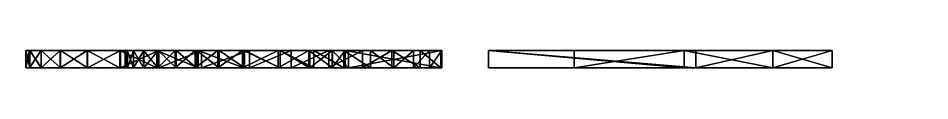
# Model space of a CAD drawing. Extents: x -4.3 to 2.7, y -5.9 to 5.2.
# Drawn here: x 2.3891 to 2.4947, y -0.0087 to -0.0064 of the extents above; entities that cross this region are included whole.
import ezdxf

# ---------------------------------------------------------------- set-up
doc = ezdxf.new("R2010")
doc.units = 0
doc.header["$LTSCALE"] = 0.0254
doc.layers.get('0').update_dxf_attribs({"linetype": 'CONTINUOUS'})
doc.layers.add('C__CROWN_', color=22, linetype='CONTINUOUS')
doc.layers.add('ROOM', color=252, linetype='CONTINUOUS')

# ---------------------------------------------------------------- blocks, each defined once
blk = doc.blocks.new('GROUPE63_1')
at = {"color": 0}
for p, q in [((0.0259, 0.05629), (0.0259, 0.05629, 0.002)), ((0.0259, 0.05629), (0.0259, 0.05629, 0.002)), ((0.02037, 0.05582), (0.02037, 0.05582, 0.002)), ((0.02037, 0.05582), (0.02037, 0.05582, 0.002)), ((0.03074, 0.05592), (0.03074, 0.05592, 0.002)), ((0.03074, 0.05592), (0.03074, 0.05592, 0.002)), ((0.05361, 0.02043), (0.07763, 0.05558)), ((0.05361, 0.02043, 0.002), (0.07763, 0.05558, 0.002)), ((0.05361, 0.02043), (0.07763, 0.05558)), ((0.05361, 0.02043, 0.002), (0.07763, 0.05558, 0.002)), ((0.07763, 0.05558), (0.08654, 0.05558)), ((0.07763, 0.05558, 0.002), (0.08654, 0.05558, 0.002)), ((0.07763, 0.05558), (0.07763, 0.05558, 0.002)), ((0.07763, 0.05558), (0.08654, 0.05558)), ((0.07763, 0.05558), (0.07763, 0.05558, 0.002)), ((0.07763, 0.05558, 0.002), (0.08654, 0.05558, 0.002)), ((0.08654, 0.05558), (0.08654, 0.02046)), ((0.08654, 0.05558, 0.002), (0.08654, 0.02046, 0.002)), ((0.08654, 0.05558), (0.08654, 0.05558, 0.002)), ((0.08654, 0.05558), (0.08654, 0.02046)), ((0.08654, 0.05558), (0.08654, 0.05558, 0.002)), ((0.08654, 0.05558, 0.002), (0.08654, 0.02046, 0.002)), ((0.0154, 0.05438), (0.0154, 0.05438, 0.002)), ((0.0154, 0.05438), (0.0154, 0.05438, 0.002)), ((0.0351, 0.05479), (0.0351, 0.05479, 0.002)), ((0.0351, 0.05479), (0.0351, 0.05479, 0.002)), ((0.03899, 0.05292), (0.03899, 0.05292, 0.002)), ((0.03899, 0.05292), (0.03899, 0.05292, 0.002)), ((0.01098, 0.05199), (0.01098, 0.05199, 0.002)), ((0.01098, 0.05199), (0.01098, 0.05199, 0.002)), ((0.0424, 0.05029), (0.0424, 0.05029, 0.002)), ((0.0424, 0.05029), (0.0424, 0.05029, 0.002)), ((0.00714, 0.04865), (0.00714, 0.04865, 0.002)), ((0.00714, 0.04865), (0.00714, 0.04865, 0.002)), ((0.0224, 0.04647), (0.0224, 0.04647, 0.002)), ((0.0224, 0.04647), (0.0224, 0.04647, 0.002)), ((0.02533, 0.04674), (0.02533, 0.04674, 0.002)), ((0.02533, 0.04674), (0.02533, 0.04674, 0.002)), ((0.01976, 0.04564), (0.01976, 0.04564, 0.002)), ((0.01976, 0.04564), (0.01976, 0.04564, 0.002)), ((0.02945, 0.04612), (0.02945, 0.04612, 0.002)), ((0.02945, 0.04612), (0.02945, 0.04612, 0.002)), ((0.0457, 0.04597), (0.0457, 0.04597, 0.002)), ((0.0457, 0.04597), (0.0457, 0.04597, 0.002)), ((0.00401, 0.04444), (0.00401, 0.04444, 0.002)), ((0.00401, 0.04444), (0.00401, 0.04444, 0.002)), ((0.01741, 0.04426), (0.01741, 0.04426, 0.002)), ((0.01741, 0.04426), (0.01741, 0.04426, 0.002)), ((0.0329, 0.04425), (0.0329, 0.04425, 0.002)), ((0.0329, 0.04425), (0.0329, 0.04425, 0.002)), ((0.01535, 0.04232), (0.01535, 0.04232, 0.002)), ((0.01535, 0.04232), (0.01535, 0.04232, 0.002)), ((0.03549, 0.04131), (0.03549, 0.04131, 0.002)), ((0.03549, 0.04131), (0.03549, 0.04131, 0.002)), ((0.00178, 0.03946), (0.00178, 0.03946, 0.002)), ((0.00178, 0.03946), (0.00178, 0.03946, 0.002)), ((0.01367, 0.03977), (0.01367, 0.03977, 0.002)), ((0.01367, 0.03977), (0.01367, 0.03977, 0.002)), ((0.04806, 0.0401), (0.037, 0.03745)), ((0.04806, 0.0401, 0.002), (0.037, 0.03745, 0.002)), ((0.04806, 0.0401), (0.037, 0.03745)), ((0.04806, 0.0401, 0.002), (0.037, 0.03745, 0.002)), ((0.04806, 0.0401), (0.04806, 0.0401, 0.002)), ((0.04806, 0.0401), (0.04806, 0.0401, 0.002)), ((0.07627, 0.03938), (0.06354, 0.02046)), ((0.07627, 0.03938, 0.002), (0.06354, 0.02046, 0.002)), ((0.07627, 0.03938), (0.06354, 0.02046)), ((0.07627, 0.03938, 0.002), (0.06354, 0.02046, 0.002)), ((0.07627, 0.02046), (0.07627, 0.03938)), ((0.07627, 0.02046, 0.002), (0.07627, 0.03938, 0.002)), ((0.07627, 0.02046), (0.07627, 0.03938)), ((0.07627, 0.02046, 0.002), (0.07627, 0.03938, 0.002)), ((0.07627, 0.03938), (0.07627, 0.03938, 0.002)), ((0.07627, 0.03938), (0.07627, 0.03938, 0.002)), ((0.037, 0.03745), (0.037, 0.03745, 0.002)), ((0.037, 0.03745), (0.037, 0.03745, 0.002)), ((0.01247, 0.03654), (0.01247, 0.03654, 0.002)), ((0.01247, 0.03654), (0.01247, 0.03654, 0.002)), ((0.00045, 0.03371), (0.00045, 0.03371, 0.002)), ((0.00045, 0.03371), (0.00045, 0.03371, 0.002)), ((0.01176, 0.03262), (0.01176, 0.03262, 0.002)), ((0.01176, 0.03262), (0.01176, 0.03262, 0.002)), ((0.01152, 0.02802), (0.01152, 0.02802, 0.002)), ((0.01152, 0.02802), (0.01152, 0.02802, 0.002)), ((0, 0.02718), (0, 0.02718, 0.002)), ((0, 0.02718), (0, 0.02718, 0.002)), ((0.01175, 0.02314), (0.01175, 0.02314, 0.002)), ((0.01175, 0.02314), (0.01175, 0.02314, 0.002)), ((0.00044, 0.021), (0.00044, 0.021, 0.002)), ((0.00044, 0.021), (0.00044, 0.021, 0.002)), ((0.03738, 0.02035), (0.04821, 0.01691)), ((0.03738, 0.02035, 0.002), (0.04821, 0.01691, 0.002)), ((0.03738, 0.02035), (0.04821, 0.01691)), ((0.03738, 0.02035), (0.03738, 0.02035, 0.002)), ((0.03738, 0.02035, 0.002), (0.04821, 0.01691, 0.002)), ((0.03738, 0.02035), (0.03738, 0.02035, 0.002)), ((0.05361, 0.01114), (0.05361, 0.02043)), ((0.05361, 0.01114, 0.002), (0.05361, 0.02043, 0.002)), ((0.05361, 0.01114), (0.05361, 0.02043)), ((0.05361, 0.01114, 0.002), (0.05361, 0.02043, 0.002)), ((0.05361, 0.02043), (0.05361, 0.02043, 0.002)), ((0.05361, 0.02043), (0.05361, 0.02043, 0.002)), ((0.06354, 0.02046), (0.07627, 0.02046)), ((0.06354, 0.02046, 0.002), (0.07627, 0.02046, 0.002)), ((0.06354, 0.02046), (0.06354, 0.02046, 0.002)), ((0.06354, 0.02046), (0.07627, 0.02046)), ((0.06354, 0.02046), (0.06354, 0.02046, 0.002)), ((0.06354, 0.02046, 0.002), (0.07627, 0.02046, 0.002)), ((0.07627, 0.02046), (0.07627, 0.02046, 0.002)), ((0.07627, 0.02046), (0.07627, 0.02046, 0.002)), ((0.08654, 0.02046), (0.09341, 0.02046)), ((0.08654, 0.02046, 0.002), (0.09341, 0.02046, 0.002)), ((0.08654, 0.02046), (0.08654, 0.02046, 0.002)), ((0.08654, 0.02046), (0.09341, 0.02046)), ((0.08654, 0.02046), (0.08654, 0.02046, 0.002)), ((0.08654, 0.02046, 0.002), (0.09341, 0.02046, 0.002)), ((0.09341, 0.02046), (0.09341, 0.01114)), ((0.09341, 0.02046, 0.002), (0.09341, 0.01114, 0.002)), ((0.09341, 0.02046), (0.09341, 0.02046, 0.002)), ((0.09341, 0.02046), (0.09341, 0.01114)), ((0.09341, 0.02046), (0.09341, 0.02046, 0.002)), ((0.09341, 0.02046, 0.002), (0.09341, 0.01114, 0.002)), ((0.01246, 0.01903), (0.01246, 0.01903, 0.002)), ((0.01246, 0.01903), (0.01246, 0.01903, 0.002)), ((0.04821, 0.01691), (0.04821, 0.01691, 0.002)), ((0.04821, 0.01691), (0.04821, 0.01691, 0.002)), ((0.00177, 0.0155), (0.00177, 0.0155, 0.002)), ((0.00177, 0.0155), (0.00177, 0.0155, 0.002)), ((0.01364, 0.01567), (0.01364, 0.01567, 0.002)), ((0.01364, 0.01567), (0.01364, 0.01567, 0.002)), ((0.03553, 0.01508), (0.03553, 0.01508, 0.002)), ((0.03553, 0.01508), (0.03553, 0.01508, 0.002)), ((0.01529, 0.01306), (0.01529, 0.01306, 0.002)), ((0.01529, 0.01306), (0.01529, 0.01306, 0.002)), ((0.04676, 0.01268), (0.04676, 0.01268, 0.002)), ((0.04676, 0.01268), (0.04676, 0.01268, 0.002)), ((0.00399, 0.0107), (0.00399, 0.0107, 0.002)), ((0.00399, 0.0107), (0.00399, 0.0107, 0.002)), ((0.01732, 0.01111), (0.01732, 0.01111, 0.002)), ((0.01732, 0.01111), (0.01732, 0.01111, 0.002)), ((0.03277, 0.01144), (0.03277, 0.01144, 0.002)), ((0.03277, 0.01144), (0.03277, 0.01144, 0.002)), ((0.07627, 0.01114), (0.05361, 0.01114)), ((0.07627, 0.01114, 0.002), (0.05361, 0.01114, 0.002)), ((0.07627, 0.01114), (0.05361, 0.01114)), ((0.07627, 0.01114, 0.002), (0.05361, 0.01114, 0.002)), ((0.05361, 0.01114), (0.05361, 0.01114, 0.002)), ((0.05361, 0.01114), (0.05361, 0.01114, 0.002)), ((0.07627, 0), (0.07627, 0.01114)), ((0.07627, 0, 0.002), (0.07627, 0.01114, 0.002)), ((0.07627, 0), (0.07627, 0.01114)), ((0.07627, 0, 0.002), (0.07627, 0.01114, 0.002)), ((0.07627, 0.01114), (0.07627, 0.01114, 0.002)), ((0.07627, 0.01114), (0.07627, 0.01114, 0.002)), ((0.09341, 0.01114), (0.08654, 0.01114)), ((0.08654, 0.01114), (0.08654, 0)), ((0.08654, 0.01114, 0.002), (0.08654, 0, 0.002)), ((0.09341, 0.01114, 0.002), (0.08654, 0.01114, 0.002)), ((0.09341, 0.01114), (0.08654, 0.01114)), ((0.09341, 0.01114, 0.002), (0.08654, 0.01114, 0.002)), ((0.08654, 0.01114), (0.08654, 0.01114, 0.002)), ((0.08654, 0.01114), (0.08654, 0)), ((0.08654, 0.01114), (0.08654, 0.01114, 0.002)), ((0.08654, 0.01114, 0.002), (0.08654, 0, 0.002)), ((0.09341, 0.01114), (0.09341, 0.01114, 0.002)), ((0.09341, 0.01114), (0.09341, 0.01114, 0.002)), ((0.01963, 0.00972), (0.01963, 0.00972, 0.002)), ((0.01963, 0.00972), (0.01963, 0.00972, 0.002)), ((0.02223, 0.00889), (0.02223, 0.00889, 0.002)), ((0.02223, 0.00889), (0.02223, 0.00889, 0.002)), ((0.02511, 0.00861), (0.02511, 0.00861, 0.002)), ((0.02511, 0.00861), (0.02511, 0.00861, 0.002)), ((0.02925, 0.00932), (0.02925, 0.00932, 0.002)), ((0.02925, 0.00932), (0.02925, 0.00932, 0.002)), ((0.0449, 0.00902), (0.0449, 0.00902, 0.002)), ((0.0449, 0.00902), (0.0449, 0.00902, 0.002)), ((0.0071, 0.00659), (0.0071, 0.00659, 0.002)), ((0.0071, 0.00659), (0.0071, 0.00659, 0.002)), ((0.04262, 0.00595), (0.04262, 0.00595, 0.002)), ((0.04262, 0.00595), (0.04262, 0.00595, 0.002)), ((0.01089, 0.00329), (0.01089, 0.00329, 0.002)), ((0.01089, 0.00329), (0.01089, 0.00329, 0.002)), ((0.03993, 0.00345), (0.03993, 0.00345, 0.002)), ((0.03993, 0.00345), (0.03993, 0.00345, 0.002)), ((0.03683, 0.00153), (0.03683, 0.00153, 0.002)), ((0.03683, 0.00153), (0.03683, 0.00153, 0.002)), ((0.01518, 0.00094), (0.01518, 0.00094, 0.002)), ((0.01518, 0.00094), (0.01518, 0.00094, 0.002)), ((0.03335, 0.00016), (0.03335, 0.00016, 0.002)), ((0.03335, 0.00016), (0.03335, 0.00016, 0.002)), ((0.08654, 0), (0.07627, 0)), ((0.08654, 0, 0.002), (0.07627, 0, 0.002)), ((0.07627, 0), (0.07627, 0, 0.002)), ((0.08654, 0), (0.07627, 0)), ((0.08654, 0, 0.002), (0.07627, 0, 0.002)), ((0.07627, 0), (0.07627, 0, 0.002)), ((0.08654, 0), (0.08654, 0, 0.002)), ((0.08654, 0), (0.08654, 0, 0.002)), ((0.01995, -0.00047), (0.01995, -0.00047, 0.002)), ((0.01995, -0.00047), (0.01995, -0.00047, 0.002)), ((0.02522, -0.00094), (0.02522, -0.00094, 0.002)), ((0.02522, -0.00094), (0.02522, -0.00094, 0.002)), ((0.02948, -0.00067), (0.02948, -0.00067, 0.002)), ((0.02948, -0.00067), (0.02948, -0.00067, 0.002))]:
    blk.add_line(p, q, dxfattribs=at)
at = {"color": 28}
mesh = blk.add_polyface(dxfattribs=at)
corners = [(0.01098, 0.05199), (0.01176, 0.03262), (0.01152, 0.02802), (0.0154, 0.05438), (0.01247, 0.03654), (0.01367, 0.03977), (0.01535, 0.04232), (0.01741, 0.04426), (0.02037, 0.05582), (0.01976, 0.04564), (0.0224, 0.04647), (0.0259, 0.05629), (0.02533, 0.04674), (0.02945, 0.04612), (0.03074, 0.05592), (0.0329, 0.04425), (0.0351, 0.05479), (0.03549, 0.04131), (0.03899, 0.05292), (0.037, 0.03745), (0.04806, 0.0401), (0.0424, 0.05029), (0.0457, 0.04597), (0.00045, 0.03371), (0.00044, 0.021), (0, 0.02718), (0.00177, 0.0155), (0.00178, 0.03946), (0.00399, 0.0107), (0.00401, 0.04444), (0.0071, 0.00659), (0.00714, 0.04865), (0.01089, 0.00329), (0.01175, 0.02314), (0.01518, 0.00094), (0.01246, 0.01903), (0.01364, 0.01567), (0.01529, 0.01306), (0.01995, -0.00047), (0.01732, 0.01111), (0.01963, 0.00972), (0.02223, 0.00889), (0.02522, -0.00094), (0.02511, 0.00861), (0.02925, 0.00932), (0.02948, -0.00067), (0.03277, 0.01144), (0.03335, 0.00016), (0.03553, 0.01508), (0.03683, 0.00153), (0.03738, 0.02035), (0.03993, 0.00345), (0.04821, 0.01691), (0.04262, 0.00595), (0.0449, 0.00902), (0.04676, 0.01268)]
mesh.append_faces([[corners[k] for k in face] for face in [(20, 21, 22), (23, 24, 25), (54, 52, 55)]], dxfattribs={"vtx0": -1, "color": 28})
mesh.append_faces([[corners[k] for k in face] for face in [(1, 3, 4), (4, 3, 5), (5, 3, 6), (6, 3, 7), (7, 8, 9), (9, 8, 10), (10, 11, 12), (12, 11, 13), (13, 14, 15), (15, 16, 17), (17, 18, 19), (19, 18, 20), (24, 23, 26), (26, 27, 28), (28, 29, 30), (30, 31, 32), (32, 33, 34), (34, 37, 38), (38, 41, 42), (42, 44, 45), (45, 46, 47), (47, 48, 49), (49, 50, 51), (51, 52, 53), (53, 52, 54)]], dxfattribs={"vtx0": -1, "vtx1": -1, "color": 28})
mesh.append_faces([[corners[k] for k in face] for face in [(32, 0, 2)]], dxfattribs={"vtx0": -1, "vtx1": -1, "vtx2": -1, "color": 28})
mesh.append_faces([[corners[k] for k in face] for face in [(0, 1, 2), (1, 0, 3), (7, 3, 8), (10, 8, 11), (13, 11, 14), (15, 14, 16), (17, 16, 18), (20, 18, 21), (26, 23, 27), (28, 27, 29), (30, 29, 31), (32, 31, 0), (32, 2, 33), (34, 33, 35), (34, 35, 36), (34, 36, 37), (38, 37, 39), (38, 39, 40), (38, 40, 41), (42, 41, 43), (42, 43, 44), (45, 44, 46), (47, 46, 48), (49, 48, 50), (51, 50, 52)]], dxfattribs={"vtx0": -1, "vtx2": -1, "color": 28})
mesh = blk.add_polyface(dxfattribs=at)
corners = [(0.00044, 0.021, 0.002), (0.00045, 0.03371, 0.002), (0, 0.02718, 0.002), (0.00177, 0.0155, 0.002), (0.00178, 0.03946, 0.002), (0.00399, 0.0107, 0.002), (0.00401, 0.04444, 0.002), (0.0071, 0.00659, 0.002), (0.00714, 0.04865, 0.002), (0.01089, 0.00329, 0.002), (0.01098, 0.05199, 0.002), (0.01152, 0.02802, 0.002), (0.01175, 0.02314, 0.002), (0.01518, 0.00094, 0.002), (0.01246, 0.01903, 0.002), (0.01364, 0.01567, 0.002), (0.01529, 0.01306, 0.002), (0.01995, -0.00047, 0.002), (0.01732, 0.01111, 0.002), (0.01963, 0.00972, 0.002), (0.02223, 0.00889, 0.002), (0.02522, -0.00094, 0.002), (0.02511, 0.00861, 0.002), (0.02925, 0.00932, 0.002), (0.02948, -0.00067, 0.002), (0.03277, 0.01144, 0.002), (0.03335, 0.00016, 0.002), (0.03553, 0.01508, 0.002), (0.03683, 0.00153, 0.002), (0.03738, 0.02035, 0.002), (0.03993, 0.00345, 0.002), (0.04821, 0.01691, 0.002), (0.04262, 0.00595, 0.002), (0.0449, 0.00902, 0.002), (0.04676, 0.01268, 0.002), (0.01176, 0.03262, 0.002), (0.0154, 0.05438, 0.002), (0.01247, 0.03654, 0.002), (0.01367, 0.03977, 0.002), (0.01535, 0.04232, 0.002), (0.01741, 0.04426, 0.002), (0.02037, 0.05582, 0.002), (0.01976, 0.04564, 0.002), (0.0224, 0.04647, 0.002), (0.0259, 0.05629, 0.002), (0.02533, 0.04674, 0.002), (0.02945, 0.04612, 0.002), (0.03074, 0.05592, 0.002), (0.0329, 0.04425, 0.002), (0.0351, 0.05479, 0.002), (0.03549, 0.04131, 0.002), (0.03899, 0.05292, 0.002), (0.037, 0.03745, 0.002), (0.04806, 0.0401, 0.002), (0.0424, 0.05029, 0.002), (0.0457, 0.04597, 0.002)]
mesh.append_faces([[corners[k] for k in face] for face in [(0, 1, 2), (31, 33, 34), (54, 53, 55)]], dxfattribs={"vtx0": -1, "color": 28})
mesh.append_faces([[corners[k] for k in face] for face in [(1, 3, 4), (4, 5, 6), (6, 7, 8), (8, 9, 10), (11, 9, 12), (12, 13, 14), (14, 13, 15), (15, 13, 16), (16, 17, 18), (18, 17, 19), (19, 17, 20), (20, 21, 22), (22, 21, 23), (23, 24, 25), (25, 26, 27), (27, 28, 29), (29, 30, 31), (10, 35, 36), (35, 10, 11), (36, 40, 41), (41, 43, 44), (44, 46, 47), (47, 48, 49), (49, 50, 51), (51, 53, 54)]], dxfattribs={"vtx0": -1, "vtx1": -1, "color": 28})
mesh.append_faces([[corners[k] for k in face] for face in [(10, 9, 11)]], dxfattribs={"vtx0": -1, "vtx1": -1, "vtx2": -1, "color": 28})
mesh.append_faces([[corners[k] for k in face] for face in [(1, 0, 3), (4, 3, 5), (6, 5, 7), (8, 7, 9), (12, 9, 13), (16, 13, 17), (20, 17, 21), (23, 21, 24), (25, 24, 26), (27, 26, 28), (29, 28, 30), (31, 30, 32), (31, 32, 33), (36, 35, 37), (36, 37, 38), (36, 38, 39), (36, 39, 40), (41, 40, 42), (41, 42, 43), (44, 43, 45), (44, 45, 46), (47, 46, 48), (49, 48, 50), (51, 50, 52), (51, 52, 53)]], dxfattribs={"vtx0": -1, "vtx2": -1, "color": 28})
mesh = blk.add_polyface(dxfattribs=at)
corners = [(0.02037, 0.05582, 0.002), (0.0259, 0.05629), (0.02037, 0.05582), (0.0259, 0.05629, 0.002)]
mesh.append_faces([[corners[k] for k in face] for face in [(0, 1, 2), (1, 0, 3)]], dxfattribs={"vtx0": -1, "color": 28})
mesh = blk.add_polyface(dxfattribs=at)
corners = [(0.0259, 0.05629, 0.002), (0.03074, 0.05592), (0.0259, 0.05629), (0.03074, 0.05592, 0.002)]
mesh.append_faces([[corners[k] for k in face] for face in [(0, 1, 2), (1, 0, 3)]], dxfattribs={"vtx0": -1, "color": 28})
mesh = blk.add_polyface(dxfattribs=at)
corners = [(0.0154, 0.05438, 0.002), (0.02037, 0.05582), (0.0154, 0.05438), (0.02037, 0.05582, 0.002)]
mesh.append_faces([[corners[k] for k in face] for face in [(0, 1, 2), (1, 0, 3)]], dxfattribs={"vtx0": -1, "color": 28})
mesh = blk.add_polyface(dxfattribs=at)
corners = [(0.03074, 0.05592, 0.002), (0.0351, 0.05479), (0.03074, 0.05592), (0.0351, 0.05479, 0.002)]
mesh.append_faces([[corners[k] for k in face] for face in [(0, 1, 2), (1, 0, 3)]], dxfattribs={"vtx0": -1, "color": 28})
mesh = blk.add_polyface(dxfattribs=at)
corners = [(0.09341, 0.02046), (0.08654, 0.01114), (0.08654, 0.02046), (0.09341, 0.01114), (0.07763, 0.05558), (0.05361, 0.01114), (0.05361, 0.02043), (0.06354, 0.02046), (0.07627, 0.03938), (0.07627, 0.02046), (0.07627, 0.01114), (0.07627, 0), (0.08654, 0), (0.08654, 0.05558)]
mesh.append_faces([[corners[k] for k in face] for face in [(1, 0, 3), (4, 5, 6)]], dxfattribs={"vtx0": -1, "color": 28})
mesh.append_faces([[corners[k] for k in face] for face in [(0, 1, 2), (7, 4, 8), (8, 4, 9), (10, 4, 11), (11, 4, 12), (12, 2, 1)]], dxfattribs={"vtx0": -1, "vtx1": -1, "color": 28})
mesh.append_faces([[corners[k] for k in face] for face in [(5, 4, 7), (9, 4, 10)]], dxfattribs={"vtx0": -1, "vtx1": -1, "vtx2": -1, "color": 28})
mesh.append_faces([[corners[k] for k in face] for face in [(12, 4, 13), (12, 13, 2), (7, 10, 5), (10, 7, 9)]], dxfattribs={"vtx0": -1, "vtx2": -1, "color": 28})
mesh = blk.add_polyface(dxfattribs=at)
corners = [(0.09341, 0.01114, 0.002), (0.08654, 0.02046, 0.002), (0.08654, 0.01114, 0.002), (0.09341, 0.02046, 0.002), (0.08654, 0, 0.002), (0.07627, 0.01114, 0.002), (0.07627, 0, 0.002), (0.07627, 0.02046, 0.002), (0.07627, 0.03938, 0.002), (0.07763, 0.05558, 0.002), (0.08654, 0.05558, 0.002), (0.06354, 0.02046, 0.002), (0.05361, 0.02043, 0.002), (0.05361, 0.01114, 0.002)]
mesh.append_faces([[corners[k] for k in face] for face in [(1, 0, 3), (4, 5, 6), (5, 12, 13)]], dxfattribs={"vtx0": -1, "color": 28})
mesh.append_faces([[corners[k] for k in face] for face in [(0, 1, 2), (7, 4, 8), (9, 4, 10), (10, 2, 1), (11, 5, 7)]], dxfattribs={"vtx0": -1, "vtx1": -1, "color": 28})
mesh.append_faces([[corners[k] for k in face] for face in [(5, 4, 7), (8, 4, 9), (12, 5, 11)]], dxfattribs={"vtx0": -1, "vtx1": -1, "vtx2": -1, "color": 28})
mesh.append_faces([[corners[k] for k in face] for face in [(10, 4, 2), (11, 9, 12), (9, 11, 8)]], dxfattribs={"vtx0": -1, "vtx2": -1, "color": 28})
mesh = blk.add_polyface(dxfattribs=at)
corners = [(0.07763, 0.05558, 0.002), (0.05361, 0.02043), (0.05361, 0.02043, 0.002), (0.07763, 0.05558)]
mesh.append_faces([[corners[k] for k in face] for face in [(0, 1, 2), (1, 0, 3)]], dxfattribs={"vtx0": -1, "color": 28})
mesh = blk.add_polyface(dxfattribs=at)
corners = [(0.07763, 0.05558, 0.002), (0.08654, 0.05558), (0.07763, 0.05558), (0.08654, 0.05558, 0.002)]
mesh.append_faces([[corners[k] for k in face] for face in [(0, 1, 2), (1, 0, 3)]], dxfattribs={"vtx0": -1, "color": 28})
mesh = blk.add_polyface(dxfattribs=at)
corners = [(0.08654, 0.05558), (0.08654, 0.02046, 0.002), (0.08654, 0.02046), (0.08654, 0.05558, 0.002)]
mesh.append_faces([[corners[k] for k in face] for face in [(0, 1, 2), (1, 0, 3)]], dxfattribs={"vtx0": -1, "color": 28})
mesh = blk.add_polyface(dxfattribs=at)
corners = [(0.01098, 0.05199, 0.002), (0.0154, 0.05438), (0.01098, 0.05199), (0.0154, 0.05438, 0.002)]
mesh.append_faces([[corners[k] for k in face] for face in [(0, 1, 2), (1, 0, 3)]], dxfattribs={"vtx0": -1, "color": 28})
mesh = blk.add_polyface(dxfattribs=at)
corners = [(0.0351, 0.05479, 0.002), (0.03899, 0.05292), (0.0351, 0.05479), (0.03899, 0.05292, 0.002)]
mesh.append_faces([[corners[k] for k in face] for face in [(0, 1, 2), (1, 0, 3)]], dxfattribs={"vtx0": -1, "color": 28})
mesh = blk.add_polyface(dxfattribs=at)
corners = [(0.03899, 0.05292, 0.002), (0.0424, 0.05029), (0.03899, 0.05292), (0.0424, 0.05029, 0.002)]
mesh.append_faces([[corners[k] for k in face] for face in [(0, 1, 2), (1, 0, 3)]], dxfattribs={"vtx0": -1, "color": 28})
mesh = blk.add_polyface(dxfattribs=at)
corners = [(0.00714, 0.04865, 0.002), (0.01098, 0.05199), (0.00714, 0.04865), (0.01098, 0.05199, 0.002)]
mesh.append_faces([[corners[k] for k in face] for face in [(0, 1, 2), (1, 0, 3)]], dxfattribs={"vtx0": -1, "color": 28})
mesh = blk.add_polyface(dxfattribs=at)
corners = [(0.0424, 0.05029), (0.0457, 0.04597, 0.002), (0.0457, 0.04597), (0.0424, 0.05029, 0.002)]
mesh.append_faces([[corners[k] for k in face] for face in [(0, 1, 2), (1, 0, 3)]], dxfattribs={"vtx0": -1, "color": 28})
mesh = blk.add_polyface(dxfattribs=at)
corners = [(0.00714, 0.04865, 0.002), (0.00401, 0.04444), (0.00401, 0.04444, 0.002), (0.00714, 0.04865)]
mesh.append_faces([[corners[k] for k in face] for face in [(0, 1, 2), (1, 0, 3)]], dxfattribs={"vtx0": -1, "color": 28})
mesh = blk.add_polyface(dxfattribs=at)
corners = [(0.0224, 0.04647, 0.002), (0.01976, 0.04564), (0.0224, 0.04647), (0.01976, 0.04564, 0.002)]
mesh.append_faces([[corners[k] for k in face] for face in [(0, 1, 2), (1, 0, 3)]], dxfattribs={"vtx0": -1, "color": 28})
mesh = blk.add_polyface(dxfattribs=at)
corners = [(0.02533, 0.04674, 0.002), (0.0224, 0.04647), (0.02533, 0.04674), (0.0224, 0.04647, 0.002)]
mesh.append_faces([[corners[k] for k in face] for face in [(0, 1, 2), (1, 0, 3)]], dxfattribs={"vtx0": -1, "color": 28})
mesh = blk.add_polyface(dxfattribs=at)
corners = [(0.02945, 0.04612, 0.002), (0.02533, 0.04674), (0.02945, 0.04612), (0.02533, 0.04674, 0.002)]
mesh.append_faces([[corners[k] for k in face] for face in [(0, 1, 2), (1, 0, 3)]], dxfattribs={"vtx0": -1, "color": 28})
mesh = blk.add_polyface(dxfattribs=at)
corners = [(0.01976, 0.04564, 0.002), (0.01741, 0.04426), (0.01976, 0.04564), (0.01741, 0.04426, 0.002)]
mesh.append_faces([[corners[k] for k in face] for face in [(0, 1, 2), (1, 0, 3)]], dxfattribs={"vtx0": -1, "color": 28})
mesh = blk.add_polyface(dxfattribs=at)
corners = [(0.0329, 0.04425, 0.002), (0.02945, 0.04612), (0.0329, 0.04425), (0.02945, 0.04612, 0.002)]
mesh.append_faces([[corners[k] for k in face] for face in [(0, 1, 2), (1, 0, 3)]], dxfattribs={"vtx0": -1, "color": 28})
mesh = blk.add_polyface(dxfattribs=at)
corners = [(0.0457, 0.04597), (0.04806, 0.0401, 0.002), (0.04806, 0.0401), (0.0457, 0.04597, 0.002)]
mesh.append_faces([[corners[k] for k in face] for face in [(0, 1, 2), (1, 0, 3)]], dxfattribs={"vtx0": -1, "color": 28})
mesh = blk.add_polyface(dxfattribs=at)
corners = [(0.00401, 0.04444, 0.002), (0.00178, 0.03946), (0.00178, 0.03946, 0.002), (0.00401, 0.04444)]
mesh.append_faces([[corners[k] for k in face] for face in [(0, 1, 2), (1, 0, 3)]], dxfattribs={"vtx0": -1, "color": 28})
mesh = blk.add_polyface(dxfattribs=at)
corners = [(0.01741, 0.04426, 0.002), (0.01535, 0.04232), (0.01741, 0.04426), (0.01535, 0.04232, 0.002)]
mesh.append_faces([[corners[k] for k in face] for face in [(0, 1, 2), (1, 0, 3)]], dxfattribs={"vtx0": -1, "color": 28})
mesh = blk.add_polyface(dxfattribs=at)
corners = [(0.0329, 0.04425, 0.002), (0.03549, 0.04131), (0.03549, 0.04131, 0.002), (0.0329, 0.04425)]
mesh.append_faces([[corners[k] for k in face] for face in [(0, 1, 2), (1, 0, 3)]], dxfattribs={"vtx0": -1, "color": 28})
mesh = blk.add_polyface(dxfattribs=at)
corners = [(0.01535, 0.04232), (0.01367, 0.03977, 0.002), (0.01367, 0.03977), (0.01535, 0.04232, 0.002)]
mesh.append_faces([[corners[k] for k in face] for face in [(0, 1, 2), (1, 0, 3)]], dxfattribs={"vtx0": -1, "color": 28})
mesh = blk.add_polyface(dxfattribs=at)
corners = [(0.03549, 0.04131, 0.002), (0.037, 0.03745), (0.037, 0.03745, 0.002), (0.03549, 0.04131)]
mesh.append_faces([[corners[k] for k in face] for face in [(0, 1, 2), (1, 0, 3)]], dxfattribs={"vtx0": -1, "color": 28})
mesh = blk.add_polyface(dxfattribs=at)
corners = [(0.00178, 0.03946, 0.002), (0.00045, 0.03371), (0.00045, 0.03371, 0.002), (0.00178, 0.03946)]
mesh.append_faces([[corners[k] for k in face] for face in [(0, 1, 2), (1, 0, 3)]], dxfattribs={"vtx0": -1, "color": 28})
mesh = blk.add_polyface(dxfattribs=at)
corners = [(0.01367, 0.03977), (0.01247, 0.03654, 0.002), (0.01247, 0.03654), (0.01367, 0.03977, 0.002)]
mesh.append_faces([[corners[k] for k in face] for face in [(0, 1, 2), (1, 0, 3)]], dxfattribs={"vtx0": -1, "color": 28})
mesh = blk.add_polyface(dxfattribs=at)
corners = [(0.04806, 0.0401, 0.002), (0.037, 0.03745), (0.04806, 0.0401), (0.037, 0.03745, 0.002)]
mesh.append_faces([[corners[k] for k in face] for face in [(0, 1, 2), (1, 0, 3)]], dxfattribs={"vtx0": -1, "color": 28})
mesh = blk.add_polyface(dxfattribs=at)
corners = [(0.07627, 0.03938), (0.06354, 0.02046, 0.002), (0.06354, 0.02046), (0.07627, 0.03938, 0.002)]
mesh.append_faces([[corners[k] for k in face] for face in [(0, 1, 2), (1, 0, 3)]], dxfattribs={"vtx0": -1, "color": 28})
mesh = blk.add_polyface(dxfattribs=at)
corners = [(0.07627, 0.03938, 0.002), (0.07627, 0.02046), (0.07627, 0.02046, 0.002), (0.07627, 0.03938)]
mesh.append_faces([[corners[k] for k in face] for face in [(0, 1, 2), (1, 0, 3)]], dxfattribs={"vtx0": -1, "color": 28})
mesh = blk.add_polyface(dxfattribs=at)
corners = [(0.01247, 0.03654), (0.01176, 0.03262, 0.002), (0.01176, 0.03262), (0.01247, 0.03654, 0.002)]
mesh.append_faces([[corners[k] for k in face] for face in [(0, 1, 2), (1, 0, 3)]], dxfattribs={"vtx0": -1, "color": 28})
mesh = blk.add_polyface(dxfattribs=at)
corners = [(0.00045, 0.03371, 0.002), (0, 0.02718), (0, 0.02718, 0.002), (0.00045, 0.03371)]
mesh.append_faces([[corners[k] for k in face] for face in [(0, 1, 2), (1, 0, 3)]], dxfattribs={"vtx0": -1, "color": 28})
mesh = blk.add_polyface(dxfattribs=at)
corners = [(0.01176, 0.03262), (0.01152, 0.02802, 0.002), (0.01152, 0.02802), (0.01176, 0.03262, 0.002)]
mesh.append_faces([[corners[k] for k in face] for face in [(0, 1, 2), (1, 0, 3)]], dxfattribs={"vtx0": -1, "color": 28})
mesh = blk.add_polyface(dxfattribs=at)
corners = [(0.01152, 0.02802), (0.01175, 0.02314, 0.002), (0.01175, 0.02314), (0.01152, 0.02802, 0.002)]
mesh.append_faces([[corners[k] for k in face] for face in [(0, 1, 2), (1, 0, 3)]], dxfattribs={"vtx0": -1, "color": 28})
mesh = blk.add_polyface(dxfattribs=at)
corners = [(0, 0.02718, 0.002), (0.00044, 0.021), (0.00044, 0.021, 0.002), (0, 0.02718)]
mesh.append_faces([[corners[k] for k in face] for face in [(0, 1, 2), (1, 0, 3)]], dxfattribs={"vtx0": -1, "color": 28})
mesh = blk.add_polyface(dxfattribs=at)
corners = [(0.01175, 0.02314), (0.01246, 0.01903, 0.002), (0.01246, 0.01903), (0.01175, 0.02314, 0.002)]
mesh.append_faces([[corners[k] for k in face] for face in [(0, 1, 2), (1, 0, 3)]], dxfattribs={"vtx0": -1, "color": 28})
mesh = blk.add_polyface(dxfattribs=at)
corners = [(0.00044, 0.021, 0.002), (0.00177, 0.0155), (0.00177, 0.0155, 0.002), (0.00044, 0.021)]
mesh.append_faces([[corners[k] for k in face] for face in [(0, 1, 2), (1, 0, 3)]], dxfattribs={"vtx0": -1, "color": 28})
mesh = blk.add_polyface(dxfattribs=at)
corners = [(0.03738, 0.02035, 0.002), (0.03553, 0.01508), (0.03553, 0.01508, 0.002), (0.03738, 0.02035)]
mesh.append_faces([[corners[k] for k in face] for face in [(0, 1, 2), (1, 0, 3)]], dxfattribs={"vtx0": -1, "color": 28})
mesh = blk.add_polyface(dxfattribs=at)
corners = [(0.03738, 0.02035, 0.002), (0.04821, 0.01691), (0.03738, 0.02035), (0.04821, 0.01691, 0.002)]
mesh.append_faces([[corners[k] for k in face] for face in [(0, 1, 2), (1, 0, 3)]], dxfattribs={"vtx0": -1, "color": 28})
mesh = blk.add_polyface(dxfattribs=at)
corners = [(0.05361, 0.02043, 0.002), (0.05361, 0.01114), (0.05361, 0.01114, 0.002), (0.05361, 0.02043)]
mesh.append_faces([[corners[k] for k in face] for face in [(0, 1, 2), (1, 0, 3)]], dxfattribs={"vtx0": -1, "color": 28})
mesh = blk.add_polyface(dxfattribs=at)
corners = [(0.06354, 0.02046, 0.002), (0.07627, 0.02046), (0.06354, 0.02046), (0.07627, 0.02046, 0.002)]
mesh.append_faces([[corners[k] for k in face] for face in [(0, 1, 2), (1, 0, 3)]], dxfattribs={"vtx0": -1, "color": 28})
mesh = blk.add_polyface(dxfattribs=at)
corners = [(0.08654, 0.02046, 0.002), (0.09341, 0.02046), (0.08654, 0.02046), (0.09341, 0.02046, 0.002)]
mesh.append_faces([[corners[k] for k in face] for face in [(0, 1, 2), (1, 0, 3)]], dxfattribs={"vtx0": -1, "color": 28})
mesh = blk.add_polyface(dxfattribs=at)
corners = [(0.09341, 0.02046), (0.09341, 0.01114, 0.002), (0.09341, 0.01114), (0.09341, 0.02046, 0.002)]
mesh.append_faces([[corners[k] for k in face] for face in [(0, 1, 2), (1, 0, 3)]], dxfattribs={"vtx0": -1, "color": 28})
mesh = blk.add_polyface(dxfattribs=at)
corners = [(0.01246, 0.01903), (0.01364, 0.01567, 0.002), (0.01364, 0.01567), (0.01246, 0.01903, 0.002)]
mesh.append_faces([[corners[k] for k in face] for face in [(0, 1, 2), (1, 0, 3)]], dxfattribs={"vtx0": -1, "color": 28})
mesh = blk.add_polyface(dxfattribs=at)
corners = [(0.04821, 0.01691), (0.04676, 0.01268, 0.002), (0.04676, 0.01268), (0.04821, 0.01691, 0.002)]
mesh.append_faces([[corners[k] for k in face] for face in [(0, 1, 2), (1, 0, 3)]], dxfattribs={"vtx0": -1, "color": 28})
mesh = blk.add_polyface(dxfattribs=at)
corners = [(0.00177, 0.0155, 0.002), (0.00399, 0.0107), (0.00399, 0.0107, 0.002), (0.00177, 0.0155)]
mesh.append_faces([[corners[k] for k in face] for face in [(0, 1, 2), (1, 0, 3)]], dxfattribs={"vtx0": -1, "color": 28})
mesh = blk.add_polyface(dxfattribs=at)
corners = [(0.01364, 0.01567), (0.01529, 0.01306, 0.002), (0.01529, 0.01306), (0.01364, 0.01567, 0.002)]
mesh.append_faces([[corners[k] for k in face] for face in [(0, 1, 2), (1, 0, 3)]], dxfattribs={"vtx0": -1, "color": 28})
mesh = blk.add_polyface(dxfattribs=at)
corners = [(0.03553, 0.01508, 0.002), (0.03277, 0.01144), (0.03277, 0.01144, 0.002), (0.03553, 0.01508)]
mesh.append_faces([[corners[k] for k in face] for face in [(0, 1, 2), (1, 0, 3)]], dxfattribs={"vtx0": -1, "color": 28})
mesh = blk.add_polyface(dxfattribs=at)
corners = [(0.01529, 0.01306, 0.002), (0.01732, 0.01111), (0.01529, 0.01306), (0.01732, 0.01111, 0.002)]
mesh.append_faces([[corners[k] for k in face] for face in [(0, 1, 2), (1, 0, 3)]], dxfattribs={"vtx0": -1, "color": 28})
mesh = blk.add_polyface(dxfattribs=at)
corners = [(0.04676, 0.01268), (0.0449, 0.00902, 0.002), (0.0449, 0.00902), (0.04676, 0.01268, 0.002)]
mesh.append_faces([[corners[k] for k in face] for face in [(0, 1, 2), (1, 0, 3)]], dxfattribs={"vtx0": -1, "color": 28})
mesh = blk.add_polyface(dxfattribs=at)
corners = [(0.00399, 0.0107, 0.002), (0.0071, 0.00659), (0.0071, 0.00659, 0.002), (0.00399, 0.0107)]
mesh.append_faces([[corners[k] for k in face] for face in [(0, 1, 2), (1, 0, 3)]], dxfattribs={"vtx0": -1, "color": 28})
mesh = blk.add_polyface(dxfattribs=at)
corners = [(0.01732, 0.01111, 0.002), (0.01963, 0.00972), (0.01732, 0.01111), (0.01963, 0.00972, 0.002)]
mesh.append_faces([[corners[k] for k in face] for face in [(0, 1, 2), (1, 0, 3)]], dxfattribs={"vtx0": -1, "color": 28})
mesh = blk.add_polyface(dxfattribs=at)
corners = [(0.02925, 0.00932, 0.002), (0.03277, 0.01144), (0.02925, 0.00932), (0.03277, 0.01144, 0.002)]
mesh.append_faces([[corners[k] for k in face] for face in [(0, 1, 2), (1, 0, 3)]], dxfattribs={"vtx0": -1, "color": 28})
mesh = blk.add_polyface(dxfattribs=at)
corners = [(0.07627, 0.01114, 0.002), (0.05361, 0.01114), (0.07627, 0.01114), (0.05361, 0.01114, 0.002)]
mesh.append_faces([[corners[k] for k in face] for face in [(0, 1, 2), (1, 0, 3)]], dxfattribs={"vtx0": -1, "color": 28})
mesh = blk.add_polyface(dxfattribs=at)
corners = [(0.07627, 0.01114, 0.002), (0.07627, 0), (0.07627, 0, 0.002), (0.07627, 0.01114)]
mesh.append_faces([[corners[k] for k in face] for face in [(0, 1, 2), (1, 0, 3)]], dxfattribs={"vtx0": -1, "color": 28})
mesh = blk.add_polyface(dxfattribs=at)
corners = [(0.09341, 0.01114, 0.002), (0.08654, 0.01114), (0.09341, 0.01114), (0.08654, 0.01114, 0.002)]
mesh.append_faces([[corners[k] for k in face] for face in [(0, 1, 2), (1, 0, 3)]], dxfattribs={"vtx0": -1, "color": 28})
mesh = blk.add_polyface(dxfattribs=at)
corners = [(0.08654, 0.01114), (0.08654, 0, 0.002), (0.08654, 0), (0.08654, 0.01114, 0.002)]
mesh.append_faces([[corners[k] for k in face] for face in [(0, 1, 2), (1, 0, 3)]], dxfattribs={"vtx0": -1, "color": 28})
mesh = blk.add_polyface(dxfattribs=at)
corners = [(0.01963, 0.00972, 0.002), (0.02223, 0.00889), (0.01963, 0.00972), (0.02223, 0.00889, 0.002)]
mesh.append_faces([[corners[k] for k in face] for face in [(0, 1, 2), (1, 0, 3)]], dxfattribs={"vtx0": -1, "color": 28})
mesh = blk.add_polyface(dxfattribs=at)
corners = [(0.02223, 0.00889, 0.002), (0.02511, 0.00861), (0.02223, 0.00889), (0.02511, 0.00861, 0.002)]
mesh.append_faces([[corners[k] for k in face] for face in [(0, 1, 2), (1, 0, 3)]], dxfattribs={"vtx0": -1, "color": 28})
mesh = blk.add_polyface(dxfattribs=at)
corners = [(0.02511, 0.00861, 0.002), (0.02925, 0.00932), (0.02511, 0.00861), (0.02925, 0.00932, 0.002)]
mesh.append_faces([[corners[k] for k in face] for face in [(0, 1, 2), (1, 0, 3)]], dxfattribs={"vtx0": -1, "color": 28})
mesh = blk.add_polyface(dxfattribs=at)
corners = [(0.0449, 0.00902), (0.04262, 0.00595, 0.002), (0.04262, 0.00595), (0.0449, 0.00902, 0.002)]
mesh.append_faces([[corners[k] for k in face] for face in [(0, 1, 2), (1, 0, 3)]], dxfattribs={"vtx0": -1, "color": 28})
mesh = blk.add_polyface(dxfattribs=at)
corners = [(0.01089, 0.00329, 0.002), (0.0071, 0.00659), (0.01089, 0.00329), (0.0071, 0.00659, 0.002)]
mesh.append_faces([[corners[k] for k in face] for face in [(0, 1, 2), (1, 0, 3)]], dxfattribs={"vtx0": -1, "color": 28})
mesh = blk.add_polyface(dxfattribs=at)
corners = [(0.04262, 0.00595, 0.002), (0.03993, 0.00345), (0.04262, 0.00595), (0.03993, 0.00345, 0.002)]
mesh.append_faces([[corners[k] for k in face] for face in [(0, 1, 2), (1, 0, 3)]], dxfattribs={"vtx0": -1, "color": 28})
mesh = blk.add_polyface(dxfattribs=at)
corners = [(0.01518, 0.00094, 0.002), (0.01089, 0.00329), (0.01518, 0.00094), (0.01089, 0.00329, 0.002)]
mesh.append_faces([[corners[k] for k in face] for face in [(0, 1, 2), (1, 0, 3)]], dxfattribs={"vtx0": -1, "color": 28})
mesh = blk.add_polyface(dxfattribs=at)
corners = [(0.03993, 0.00345, 0.002), (0.03683, 0.00153), (0.03993, 0.00345), (0.03683, 0.00153, 0.002)]
mesh.append_faces([[corners[k] for k in face] for face in [(0, 1, 2), (1, 0, 3)]], dxfattribs={"vtx0": -1, "color": 28})
mesh = blk.add_polyface(dxfattribs=at)
corners = [(0.03683, 0.00153, 0.002), (0.03335, 0.00016), (0.03683, 0.00153), (0.03335, 0.00016, 0.002)]
mesh.append_faces([[corners[k] for k in face] for face in [(0, 1, 2), (1, 0, 3)]], dxfattribs={"vtx0": -1, "color": 28})
mesh = blk.add_polyface(dxfattribs=at)
corners = [(0.01995, -0.00047, 0.002), (0.01518, 0.00094), (0.01995, -0.00047), (0.01518, 0.00094, 0.002)]
mesh.append_faces([[corners[k] for k in face] for face in [(0, 1, 2), (1, 0, 3)]], dxfattribs={"vtx0": -1, "color": 28})
mesh = blk.add_polyface(dxfattribs=at)
corners = [(0.03335, 0.00016, 0.002), (0.02948, -0.00067), (0.03335, 0.00016), (0.02948, -0.00067, 0.002)]
mesh.append_faces([[corners[k] for k in face] for face in [(0, 1, 2), (1, 0, 3)]], dxfattribs={"vtx0": -1, "color": 28})
mesh = blk.add_polyface(dxfattribs=at)
corners = [(0.08654, 0, 0.002), (0.07627, 0), (0.08654, 0), (0.07627, 0, 0.002)]
mesh.append_faces([[corners[k] for k in face] for face in [(0, 1, 2), (1, 0, 3)]], dxfattribs={"vtx0": -1, "color": 28})
mesh = blk.add_polyface(dxfattribs=at)
corners = [(0.02522, -0.00094, 0.002), (0.01995, -0.00047), (0.02522, -0.00094), (0.01995, -0.00047, 0.002)]
mesh.append_faces([[corners[k] for k in face] for face in [(0, 1, 2), (1, 0, 3)]], dxfattribs={"vtx0": -1, "color": 28})
mesh = blk.add_polyface(dxfattribs=at)
corners = [(0.02948, -0.00067, 0.002), (0.02522, -0.00094), (0.02948, -0.00067), (0.02522, -0.00094, 0.002)]
mesh.append_faces([[corners[k] for k in face] for face in [(0, 1, 2), (1, 0, 3)]], dxfattribs={"vtx0": -1, "color": 28})

msp = doc.modelspace()

# ---------------------------------------------------------------- block references
at = {"layer": 'C__CROWN_', "color": 0, "extrusion": (0, -1, -3.82857e-16)}
msp.add_blockref('GROUPE63_1', (2.39, 2.33338, 0.00647), dxfattribs=at)

# ---------------------------------------------------------------- meshes
at = {"layer": 'ROOM', "color": 254}
mesh = msp.add_polyface(dxfattribs=at)
corners = [(2.7, 5.2), (-2.7, -5.2), (-2.7, 5.2), (2.7, -5.2)]
mesh.append_faces([[corners[k] for k in face] for face in [(0, 1, 2), (1, 0, 3)]], dxfattribs={"vtx0": -1, "color": 254})

doc.saveas('drawing.dxf')
